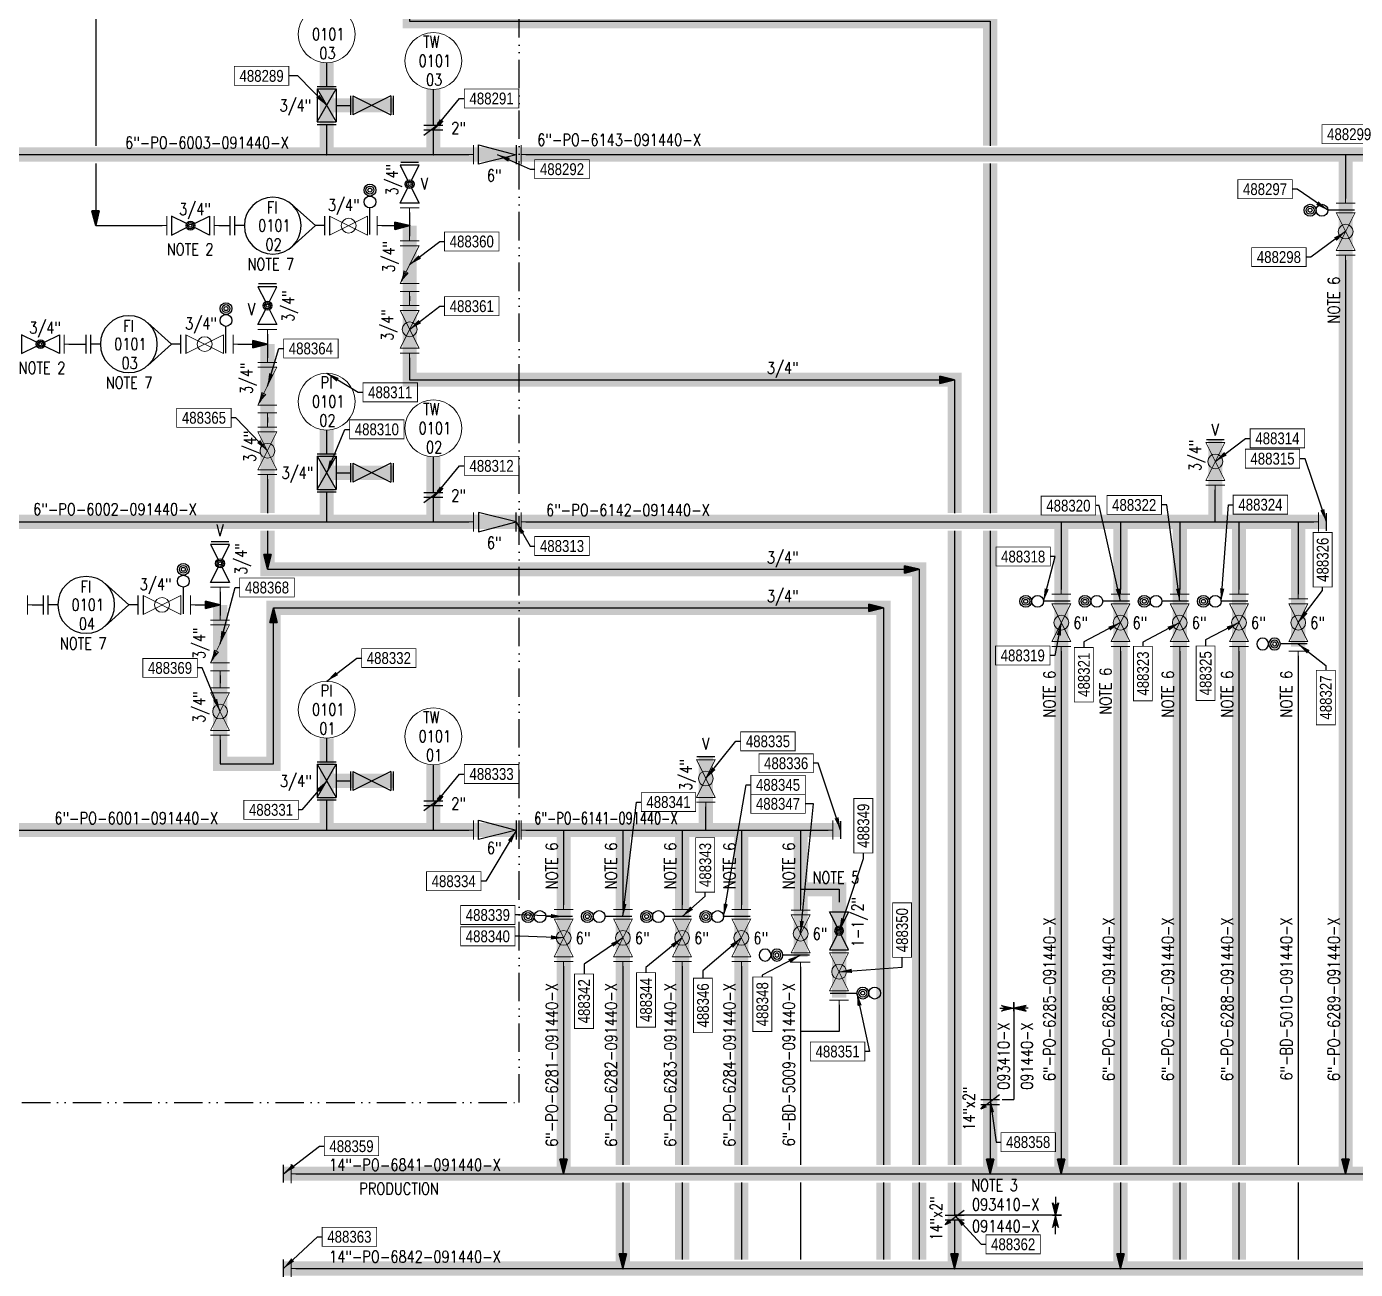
# Model space of a CAD drawing. Header units: millimetres. Extents: x -287 to 5653, y -5 to 599.
# Drawn here: x 185 to 465.4, y 129.1 to 391.3 of the extents above; entities that cross this region are included whole.
import ezdxf
from ezdxf.enums import TextEntityAlignment as Align

# ---------------------------------------------------------------- set-up
doc = ezdxf.new("R2010")
doc.units = ezdxf.units.MM
doc.header["$LTSCALE"] = 6
doc.linetypes.add('SKIDX2', pattern=[1.75, 1, -0.25, 0, -0.25, 0, -0.25])
for name, color, linetype in [('DIM_TAG', 5, 'CONTINUOUS'), ('INST', 152, 'CONTINUOUS'), ('MAJOR', 42, 'CONTINUOUS'), ('MINOR', 152, 'CONTINUOUS'), ('PID', 82, 'CONTINUOUS'), ('SKID', 6, 'SKIDX2'), ('TEXT', 42, 'CONTINUOUS'), ('TEXT_TAG', 10, 'CONTINUOUS')]:
    doc.layers.add(name, color=color, linetype=linetype)
doc.layers.add('HIGHLITED LINE', color=2, linetype='CONTINUOUS', transparency=0.6)
doc.styles.add('ROMANS', font='ROMANS', dxfattribs={"width": 0.8, "height": 2.5})
doc.styles.get("Standard").update_dxf_attribs({"font": 'txt.shx', "width": 0.8})
doc.styles.add('TAG', font='arial.ttf', dxfattribs={"width": 0.8})
doc.dimstyles.get("Standard").update_dxf_attribs({"dimscale": 15, "dimtxt": 0.18, "dimasz": 0.18, "dimexe": 0.18, "dimexo": 0.0625, "dimgap": 0.09, "dimtad": 0, "dimtih": 1, "dimtoh": 1, "dimdec": 4, "dimzin": 0, "dimdsep": 46, "dimtxsty": 'Standard', "dimcen": 0.09, "dimadec": 0, "dimazin": 0, "dimtfac": 1, "dimtdec": 4, "dimtofl": 0, "dimtmove": 0, "dimatfit": 3, "dimfxl": 1, "dimtolj": 1, "dimtzin": 0, "dimarcsym": 0})
pattern_1 = [(0, (22.7613, 11.805), (0, 3.125), [])]
pattern_2 = [(0, (18.355, 15.47), (0, 3.125), [])]

# ---------------------------------------------------------------- blocks, each defined once
blk = doc.blocks.new('AD_ROTAMETER TYPE FLOW METER', base_point=(0.04, 0))
at = {"layer": 'PID'}
for p, q in [((0.2, 0.179), (0.4, 0)), ((-0.32, 0.08), (-0.32, -0.08)), ((-0.28, 0.08), (-0.28, -0.08)), ((-0.2, 0), (-0.28, 0)), ((0.4, 0), (0.2, -0.179)), ((0.48, 0), (0.4, 0)), ((0.48, 0.08), (0.48, -0.08)), ((0.52, -0.08), (0.52, 0.08))]:
    blk.add_line(p, q, dxfattribs=at)
blk.add_circle((0.04, 0), 0.24, dxfattribs=at)
blk = doc.blocks.new('AD_DISC SINGLE-FUNC FIELD MOUNTE')
at = {"layer": 'INST', "lineweight": 13}
blk.add_circle((0, 0), 0.24, dxfattribs=at)
blk = doc.blocks.new('AD_BALL VALVE')
at = {"layer": 'PID', "lineweight": 13}
for p, q in [((0.16, -0.08), (-0.16, 0.08)), ((-0.16, -0.08), (0.16, 0.08)), ((-0.159, 0.08), (-0.159, -0.08)), ((0.16, 0.08), (0.16, -0.08))]:
    blk.add_line(p, q, dxfattribs=at)
blk.add_circle((0, 0), 0.0625, dxfattribs=at)
blk = doc.blocks.new('AD_WAFER CHECK VALVE')
at = {"layer": 'PID'}
for p, q in [((-0.16, -0.08), (-0.16, 0.083)), ((-0.16, 0.083), (0.16, -0.002)), ((0.16, 0.08), (0.16, -0.08)), ((0.16, -0.002), (-0.16, -0.08))]:
    blk.add_line(p, q, dxfattribs=at)
blk = doc.blocks.new('FLANGE BLIND WITHOUT TAP', base_point=(0.012, 0))
at = {"layer": 'PID'}
blk.add_line((0.025, -0.075), (0.025, 0.075), dxfattribs=at)
blk = doc.blocks.new('AD_FLANGE WITH IMPLIED GASKET')
at = {"layer": 'PID', "lineweight": 13}
for p, q in [((0, 0), (-0.04, 0)), ((0, -0.08), (0, 0.08))]:
    blk.add_line(p, q, dxfattribs=at)
blk = doc.blocks.new('FLANGE BLIND', base_point=(0.012, 0))
at = {"layer": 'PID', "lineweight": 13}
blk.add_line((0.025, -0.075), (0.025, 0.075), dxfattribs=at)
blk = doc.blocks.new('AD_DBB VLAVE')
at = {"layer": 'PID'}
for p, q in [((-0.08, 0.16), (0.08, 0.16)), ((-0.08, 0.14), (0.08, 0.14)), ((-0.08, 0.14), (0.08, -0.14)), ((-0.08, -0.14), (0.08, 0.14)), ((-0.08, -0.14), (-0.08, 0.14)), ((0.08, -0.14), (0.08, 0.14)), ((0.2, -0.08), (0.2, 0.08)), ((0.54, -0.08), (0.22, 0.08)), ((0.22, -0.08), (0.54, 0.08)), ((0.22, -0.08), (0.22, 0.08)), ((0.54, -0.08), (0.54, 0.08)), ((0.56, -0.08), (0.56, 0.08)), ((0.08, 0), (0.2, 0)), ((-0.08, -0.14), (0.08, -0.14)), ((-0.08, -0.16), (0.08, -0.16))]:
    blk.add_line(p, q, dxfattribs=at)
blk = doc.blocks.new('AD_INSULATING FLANGE', base_point=(0.16, 0))
at = {"layer": 'PID'}
for points in [[(0.24, 0.08), (0.203, 0.05), (0.219, 0.052), (0.221, 0.035)], [(0.203, 0.05), (0.219, 0.052), (0.221, 0.035), (0.24, 0.08)]]:
    blk.add_hatch(color=256, dxfattribs=at).paths.add_polyline_path(points, flags=0)
for p, q in [((0.12, -0.08), (0.24, 0.08)), ((0.16, 0.08), (0.16, -0.08)), ((0.2, 0.08), (0.2, -0.08)), ((0.24, 0.08), (0.203, 0.05)), ((0.203, 0.05), (0.219, 0.052)), ((0.219, 0.052), (0.221, 0.035)), ((0.221, 0.035), (0.24, 0.08))]:
    blk.add_line(p, q, dxfattribs=at)
for points in [[(0.24, 0.08), (0.203, 0.05), (0.219, 0.052), (0.221, 0.035)], [(0.203, 0.05), (0.219, 0.052), (0.221, 0.035), (0.24, 0.08)]]:
    blk.add_lwpolyline(points, close=True, dxfattribs=at)
blk = doc.blocks.new('AD_BLANK OPEN SPECTACLE')
at = {"layer": 'PID'}
blk.add_line((0, -0.075), (0, 0.15), dxfattribs=at)
for centre, radius in [((0, 0.3), 0.05), ((0, 0.2), 0.05), ((0, 0.3), 0.0333), ((0, 0.3), 0.0167)]:
    blk.add_circle(centre, radius, dxfattribs=at)
blk = doc.blocks.new('AD_CHECK VALVE')
at = {"layer": 'PID', "lineweight": 13}
for p, q in [((-0.16, 0.08), (0.16, -0.08)), ((-0.16, -0.08), (-0.16, 0.08)), ((0.16, -0.08), (0.16, 0.08)), ((0.053, -0.048), (0.07, -0.014)), ((0.053, -0.048), (0.083, -0.041)), ((0.105, -0.053), (0.053, -0.048)), ((0.083, -0.041), (0.07, -0.014)), ((0.07, -0.014), (0.105, -0.053))]:
    blk.add_line(p, q, dxfattribs=at)
for centre, start, end in [((-0.003, -0.431), 66.7993, 81.7792), ((0.343, 0.261), 225.0907, 240.0706)]:
    blk.add_arc(centre, 0.387, start, end, dxfattribs=at)
blk = doc.blocks.new('AD_GLOBE VALVE')
at = {"layer": 'PID'}
for p, q in [((-0.034, 0.017), (-0.16, 0.08)), ((-0.16, 0.08), (-0.16, -0.08)), ((0.034, 0.017), (0.16, 0.08)), ((0.16, 0.08), (0.16, -0.08)), ((-0.16, -0.08), (-0.034, -0.017)), ((0.16, -0.08), (0.034, -0.017))]:
    blk.add_line(p, q, dxfattribs=at)
for centre, radius in [((0, 0), 0.0375), ((0, 0), 0.0255), ((-0.001, 0), 0.0135)]:
    blk.add_circle(centre, radius, dxfattribs=at)
blk = doc.blocks.new('AD_BLANK CLOSED SPECTACLE')
at = {"layer": 'PID'}
blk.add_line((0, -0.075), (0, 0.15), dxfattribs=at)
for centre, radius in [((0, 0.3), 0.05), ((0, 0.2), 0.05), ((0, 0.2), 0.0333), ((0, 0.2), 0.0167)]:
    blk.add_circle(centre, radius, dxfattribs=at)

msp = doc.modelspace()

# ---------------------------------------------------------------- hatches: boundary and pattern name
at = {"layer": 'PID', "linetype": 'Continuous', "lineweight": 0}
for points in [[(199.61, 349.31), (200.37, 352.41), (198.82, 352.41)], [(265.86, 349.31), (262.75, 350.07), (262.75, 348.52)], [(235.86, 324.31), (232.75, 325.07), (232.75, 323.52)], [(380.86, 316.81), (377.75, 317.57), (377.75, 316.02)], [(235.86, 276.81), (236.62, 279.91), (235.07, 279.91)], [(373.36, 276.81), (370.25, 277.57), (370.25, 276.02)], [(225.86, 269.31), (222.75, 270.07), (222.75, 268.52)], [(365.86, 268.68), (362.75, 269.45), (362.75, 267.89)], [(237.11, 268.68), (236.34, 265.57), (237.89, 265.57)], [(298.36, 149.31), (299.12, 152.41), (297.57, 152.41)], [(388.36, 149.31), (389.12, 152.41), (387.57, 152.41)], [(403.36, 149.31), (404.12, 152.41), (402.57, 152.41)], [(463.36, 149.31), (464.12, 152.41), (462.57, 152.41)], [(310.86, 129.31), (311.62, 132.41), (310.07, 132.41)], [(380.86, 129.31), (381.62, 132.41), (380.07, 132.41)], [(415.86, 129.31), (416.62, 132.41), (415.07, 132.41)]]:
    msp.add_hatch(color=256, dxfattribs=at).paths.add_polyline_path(points)
at = {"layer": 'TEXT'}
for points in [[(390.76, 184.81), (393.36, 184.21), (390.76, 183.61), (391.56, 184.21)], [(395.95, 184.81), (393.36, 184.21), (395.95, 183.61), (395.15, 184.21)], [(402.14, 140.56), (401.54, 143.15), (402.14, 142.35), (402.74, 143.15)], [(402.14, 140.56), (401.54, 137.96), (402.14, 138.76), (402.74, 137.96)]]:
    msp.add_hatch(color=256, dxfattribs=at).paths.add_polyline_path(points)
h = msp.add_hatch(dxfattribs=at)
h.set_pattern_fill('LINE', color=256, scale=25, style=0)
h.set_pattern_definition(pattern_2)
h.paths.add_polyline_path([(393.36, 184.21), (390.76, 184.81), (391.56, 184.21), (390.76, 183.61)])
h = msp.add_hatch(dxfattribs=at)
h.set_pattern_fill('LINE', color=256, scale=25, style=0)
h.set_pattern_definition(pattern_2)
h.paths.add_polyline_path([(395.95, 184.81), (393.36, 184.21), (395.95, 183.61), (395.15, 184.21)])
h = msp.add_hatch(dxfattribs=at)
h.set_pattern_fill('LINE', color=256, scale=25, style=0)
h.set_pattern_definition(pattern_1)
h.paths.add_polyline_path([(402.14, 140.56), (401.54, 143.15), (402.14, 142.35), (402.74, 143.15)])
h = msp.add_hatch(dxfattribs=at)
h.set_pattern_fill('LINE', color=256, scale=25, style=0)
h.set_pattern_definition(pattern_1)
h.paths.add_polyline_path([(402.14, 140.56), (401.54, 137.96), (402.14, 138.76), (402.74, 137.96)])

# ---------------------------------------------------------------- linework, layer by layer
at = {"layer": 'DIM_TAG', "const_width": 0.17}
for points in [[(228.87, 378.9), (228.87, 382.9), (240.37, 382.9), (240.37, 378.9)], [(277.4, 374.13), (277.4, 378.13), (288.9, 378.13), (288.9, 374.13)], [(458.36, 366.6), (458.36, 370.6), (469.86, 370.6), (469.86, 366.6)], [(292.26, 359.22), (292.26, 363.22), (303.76, 363.22), (303.76, 359.22)], [(440.61, 355.01), (440.61, 359.01), (452.11, 359.01), (452.11, 355.01)], [(273.22, 343.97), (273.22, 347.97), (284.72, 347.97), (284.72, 343.97)], [(443.53, 340.68), (443.53, 344.68), (455.03, 344.68), (455.03, 340.68)], [(273.22, 330.32), (273.22, 334.32), (284.72, 334.32), (284.72, 330.32)], [(239.27, 321.4), (239.27, 325.4), (250.77, 325.4), (250.77, 321.4)], [(256.01, 312.15), (256.01, 316.15), (267.51, 316.15), (267.51, 312.15)], [(216.71, 306.78), (216.71, 310.78), (228.21, 310.78), (228.21, 306.78)], [(253.19, 304.34), (253.19, 308.34), (264.69, 308.34), (264.69, 304.34)], [(443.22, 302.44), (443.22, 306.44), (454.72, 306.44), (454.72, 302.44)], [(277.4, 296.63), (277.4, 300.63), (288.9, 300.63), (288.9, 296.63)], [(442.18, 298.15), (442.18, 302.15), (453.68, 302.15), (453.68, 298.15)], [(399.11, 288.25), (399.11, 292.25), (410.61, 292.25), (410.61, 288.25)], [(413, 288.39), (413, 292.39), (424.5, 292.39), (424.5, 288.39)], [(439.64, 288.44), (439.64, 292.44), (451.14, 292.44), (451.14, 288.44)], [(292.26, 279.72), (292.26, 283.72), (303.76, 283.72), (303.76, 279.72)], [(460.51, 273.08), (456.51, 273.08), (456.51, 284.58), (460.51, 284.58)], [(389.57, 277.5), (389.57, 281.5), (401.07, 281.5), (401.07, 277.5)], [(230.01, 270.97), (230.01, 274.97), (241.51, 274.97), (241.51, 270.97)], [(209.55, 254.01), (209.55, 258.01), (221.05, 258.01), (221.05, 254.01)], [(255.72, 256.09), (255.72, 260.09), (267.22, 260.09), (267.22, 256.09)], [(389.48, 256.64), (389.48, 260.64), (400.98, 260.64), (400.98, 256.64)], [(410.13, 248.81), (406.13, 248.81), (406.13, 260.31), (410.13, 260.31)], [(422.59, 249.07), (418.59, 249.07), (418.59, 260.57), (422.59, 260.57)], [(435.81, 249.13), (431.81, 249.13), (431.81, 260.63), (435.81, 260.63)], [(461.19, 244.01), (457.19, 244.01), (457.19, 255.51), (461.19, 255.51)], [(335.72, 238.53), (335.72, 242.53), (347.22, 242.53), (347.22, 238.53)], [(277.4, 231.63), (277.4, 235.63), (288.9, 235.63), (288.9, 231.63)], [(339.56, 233.9), (339.56, 237.9), (351.06, 237.9), (351.06, 233.9)], [(337.84, 229.34), (337.84, 233.34), (349.34, 233.34), (349.34, 229.34)], [(230.86, 224.07), (230.86, 228.07), (242.36, 228.07), (242.36, 224.07)], [(314.73, 225.71), (314.73, 229.71), (326.23, 229.71), (326.23, 225.71)], [(337.84, 225.34), (337.84, 229.34), (349.34, 229.34), (349.34, 225.34)], [(363.6, 216.96), (359.6, 216.96), (359.6, 228.46), (363.6, 228.46)], [(330.23, 208.69), (326.23, 208.69), (326.23, 220.19), (330.23, 220.19)], [(269.41, 209.01), (269.41, 213.01), (280.91, 213.01), (280.91, 209.01)], [(276.61, 201.89), (276.61, 205.89), (288.11, 205.89), (288.11, 201.89)], [(371.77, 194.94), (367.77, 194.94), (367.77, 206.44), (371.77, 206.44)], [(276.61, 197.39), (276.61, 201.39), (288.11, 201.39), (288.11, 197.39)], [(304.66, 179.94), (300.66, 179.94), (300.66, 191.44), (304.66, 191.44)], [(317.73, 180.22), (313.73, 180.22), (313.73, 191.72), (317.73, 191.72)], [(342.28, 179.31), (338.28, 179.31), (338.28, 190.81), (342.28, 190.81)], [(329.75, 179.07), (325.75, 179.07), (325.75, 190.57), (329.75, 190.57)], [(350.42, 173.09), (350.42, 177.09), (361.92, 177.09), (361.92, 173.09)], [(247.84, 153.11), (247.84, 157.11), (259.34, 157.11), (259.34, 153.11)], [(390.63, 153.98), (390.63, 157.98), (402.13, 157.98), (402.13, 153.98)], [(247.4, 134.01), (247.4, 138.01), (258.9, 138.01), (258.9, 134.01)], [(387.46, 132.42), (387.46, 136.42), (398.96, 136.42), (398.96, 132.42)]]:
    msp.add_lwpolyline(points, close=True, dxfattribs=at)
at = {"layer": 'HIGHLITED LINE', "const_width": 3}
for points in [[(265.86, 421.58), (265.86, 392.43), (388.36, 392.43), (388.36, 366.18)], [(248.36, 374.68), (248.36, 383.68)], [(270.86, 364.31), (495.86, 364.31), (495.86, 381.7)], [(248.36, 364.31), (270.86, 364.31), (270.86, 378.06)], [(72.86, 364.31), (248.36, 364.31), (248.36, 374.68), (262.36, 374.68)], [(463.36, 364.31), (463.36, 149.31)], [(388.36, 362.44), (388.36, 288.68)], [(265.86, 349.31), (265.86, 316.81), (380.86, 316.81), (380.86, 288.68)], [(235.86, 324.31), (235.86, 288.68)], [(248.36, 297.18), (248.36, 306.18)], [(270.86, 286.81), (435.86, 286.81), (435.86, 304.2)], [(248.36, 286.81), (270.86, 286.81), (270.86, 300.56)], [(72.86, 286.81), (248.36, 286.81), (248.36, 297.18), (262.36, 297.18)], [(235.86, 284.94), (235.86, 276.81), (373.36, 276.81), (373.36, 151.18)], [(380.86, 284.94), (380.86, 151.18)], [(388.36, 284.94), (388.36, 149.31)], [(403.36, 286.81), (403.36, 149.31)], [(415.86, 286.81), (415.86, 151.18)], [(428.36, 286.81), (428.36, 151.18)], [(435.86, 286.81), (459.3, 286.81)], [(440.86, 286.81), (440.86, 151.18)], [(453.36, 286.81), (453.36, 260.47)], [(225.86, 269.31), (225.86, 235.78), (237.11, 235.78), (237.11, 268.68), (365.86, 268.68), (365.86, 151.18)], [(248.36, 232.18), (248.36, 241.18)], [(270.86, 221.81), (328.36, 221.81), (328.36, 237.33)], [(248.36, 221.81), (270.86, 221.81), (270.86, 235.56)], [(72.86, 221.81), (248.36, 221.81), (248.36, 232.18), (262.36, 232.18)], [(298.36, 221.81), (298.36, 149.31)], [(310.86, 221.81), (310.86, 151.18)], [(323.36, 221.81), (323.36, 151.18)], [(328.36, 221.81), (356.8, 221.81)], [(335.86, 221.81), (335.86, 151.18)], [(348.36, 221.81), (348.36, 195.02)], [(348.36, 209.31), (356.48, 209.31), (356.48, 186.43)], [(239.21, 149.31), (644.36, 149.31)], [(310.86, 147.44), (310.86, 129.31)], [(323.36, 147.44), (323.36, 131.18)], [(335.86, 147.44), (335.86, 131.18)], [(365.86, 147.44), (365.86, 131.18)], [(373.36, 147.44), (373.36, 131.18)], [(380.86, 147.44), (380.86, 129.31)], [(415.86, 147.44), (415.86, 129.31)], [(428.36, 147.44), (428.36, 131.18)], [(440.86, 147.44), (440.86, 131.18)], [(239.21, 129.31), (644.36, 129.31)]]:
    msp.add_lwpolyline(points, dxfattribs=at)
at = {"layer": 'INST'}
for points in [[(248.36, 378.68), (248.36, 383.68)], [(270.86, 370.43), (270.86, 378.06)], [(248.36, 301.18), (248.36, 306.18)], [(270.86, 292.93), (270.86, 300.56)], [(248.36, 236.18), (248.36, 241.18)], [(270.86, 227.93), (270.86, 235.56)]]:
    msp.add_lwpolyline(points, dxfattribs=at)
at = {"layer": 'MAJOR'}
for points in [[(143.36, 364.31), (248.36, 364.31)], [(248.36, 364.31), (270.86, 364.31)], [(270.86, 364.31), (278.36, 364.31)], [(290.36, 364.31), (463.36, 364.31)], [(463.36, 364.31), (463.36, 355.06)], [(463.36, 364.31), (475.86, 364.31)], [(463.36, 342.06), (463.36, 149.31)], [(133.36, 286.81), (248.36, 286.81)], [(248.36, 286.81), (270.86, 286.81)], [(270.86, 286.81), (278.36, 286.81)], [(290.36, 286.81), (403.36, 286.81)], [(403.36, 286.81), (403.36, 272.56)], [(403.36, 286.81), (415.86, 286.81)], [(415.86, 286.81), (415.86, 272.56)], [(415.86, 286.81), (428.36, 286.81)], [(428.36, 286.81), (428.36, 272.56)], [(428.36, 286.81), (435.86, 286.81)], [(435.86, 286.81), (440.86, 286.81)], [(440.86, 286.81), (440.86, 272.56)], [(440.86, 286.81), (453.36, 286.81)], [(453.36, 286.81), (456.66, 286.81)], [(453.36, 286.81), (453.36, 271.56)], [(403.36, 259.56), (403.36, 149.31)], [(415.86, 259.56), (415.86, 151.18)], [(428.36, 259.56), (428.36, 151.18)], [(440.86, 259.56), (440.86, 151.18)], [(453.36, 258.56), (453.36, 151.18)], [(125.86, 221.81), (248.36, 221.81)], [(248.36, 221.81), (270.86, 221.81)], [(270.86, 221.81), (278.36, 221.81)], [(290.36, 221.81), (298.36, 221.81)], [(298.36, 221.81), (310.86, 221.81)], [(298.36, 221.81), (298.36, 206.06)], [(310.86, 221.81), (310.86, 206.06)], [(310.86, 221.81), (323.36, 221.81)], [(323.36, 221.81), (323.36, 206.06)], [(323.36, 221.81), (328.36, 221.81)], [(328.36, 221.81), (335.86, 221.81)], [(335.86, 221.81), (335.86, 206.06)], [(335.86, 221.81), (348.36, 221.81)], [(348.36, 221.81), (354.16, 221.81)], [(348.36, 221.81), (348.36, 209.31)], [(348.36, 209.31), (348.36, 205.93)], [(298.36, 193.06), (298.36, 149.31)], [(310.86, 193.06), (310.86, 151.18)], [(323.36, 193.06), (323.36, 151.18)], [(335.86, 193.06), (335.86, 151.18)], [(348.36, 192.93), (348.36, 179.31)], [(348.36, 179.31), (348.36, 151.18)], [(241.86, 149.31), (298.36, 149.31)], [(298.36, 149.31), (388.36, 149.31)], [(388.36, 149.31), (403.36, 149.31)], [(403.36, 149.31), (463.36, 149.31)], [(463.36, 149.31), (523.36, 149.31)], [(310.86, 147.44), (310.86, 129.31)], [(323.36, 147.44), (323.36, 131.18)], [(335.86, 147.44), (335.86, 131.18)], [(348.36, 147.44), (348.36, 131.18)], [(415.86, 147.44), (415.86, 129.31)], [(428.36, 147.44), (428.36, 131.18)], [(440.86, 147.44), (440.86, 131.18)], [(453.36, 147.44), (453.36, 131.18)], [(241.86, 129.31), (310.86, 129.31)], [(310.86, 129.31), (380.86, 129.31)], [(380.86, 129.31), (415.86, 129.31)], [(415.86, 129.31), (475.86, 129.31)]]:
    msp.add_lwpolyline(points, dxfattribs=at)
at = {"layer": 'MINOR'}
for points in [[(199.61, 442.44), (199.61, 366.18)], [(265.86, 396.43), (265.86, 392.43), (388.36, 392.43), (388.36, 366.18)], [(248.36, 364.31), (248.36, 370.68)], [(270.86, 364.31), (270.86, 369.43)], [(199.61, 362.44), (199.61, 349.31), (213.61, 349.31)], [(388.36, 362.44), (388.36, 288.68)], [(265.86, 352.06), (265.86, 349.31)], [(225.61, 349.31), (227.98, 349.31)], [(259.98, 349.31), (265.86, 349.31)], [(265.86, 349.31), (265.86, 347.08)], [(265.86, 334.43), (265.86, 333.43)], [(235.86, 326.43), (235.86, 324.31)], [(193.98, 324.31), (197.61, 324.31)], [(229.61, 324.31), (235.86, 324.31)], [(235.86, 324.31), (235.86, 321.45)], [(265.86, 321.43), (265.86, 316.81), (380.86, 316.81), (380.86, 288.68)], [(235.86, 308.81), (235.86, 307.81)], [(235.86, 295.81), (235.86, 288.68)], [(248.36, 286.81), (248.36, 293.18)], [(270.86, 286.81), (270.86, 291.93)], [(435.86, 286.81), (435.86, 293.56)], [(235.86, 284.94), (235.86, 276.81), (373.36, 276.81), (373.36, 151.18)], [(380.86, 284.94), (380.86, 151.18)], [(388.36, 284.94), (388.36, 164.93)], [(225.86, 272.06), (225.86, 269.31)], [(186.23, 269.31), (188.61, 269.31)], [(220.61, 269.31), (225.86, 269.31)], [(225.86, 269.31), (225.86, 267.08)], [(225.86, 240.81), (225.86, 235.78), (237.11, 235.78), (237.11, 268.68), (365.86, 268.68), (365.86, 151.18)], [(225.86, 254.43), (225.86, 252.81)], [(248.36, 221.81), (248.36, 228.18)], [(270.86, 221.81), (270.86, 226.93)], [(328.36, 221.81), (328.36, 226.68)], [(348.36, 209.31), (356.48, 209.31), (356.48, 206.56)], [(356.48, 184.91), (356.48, 179.31), (348.36, 179.31)], [(388.36, 163.93), (388.36, 149.31)], [(365.86, 147.44), (365.86, 131.18)], [(373.36, 147.44), (373.36, 131.18)], [(380.86, 147.44), (380.86, 140.56)], [(380.86, 139.56), (380.86, 129.31)]]:
    msp.add_lwpolyline(points, dxfattribs=at)
at = {"layer": 'PID', "linetype": 'Continuous', "lineweight": 35}
for p, q in [((198.82, 352.41), (199.61, 349.31)), ((200.37, 352.41), (198.82, 352.41)), ((199.61, 349.31), (200.37, 352.41)), ((262.75, 350.07), (262.75, 348.52)), ((265.86, 349.31), (262.75, 350.07)), ((262.75, 348.52), (265.86, 349.31)), ((232.75, 325.07), (232.75, 323.52)), ((235.86, 324.31), (232.75, 325.07)), ((232.75, 323.52), (235.86, 324.31)), ((377.75, 317.57), (377.75, 316.02)), ((380.86, 316.81), (377.75, 317.57)), ((377.75, 316.02), (380.86, 316.81)), ((235.07, 279.91), (235.86, 276.81)), ((236.62, 279.91), (235.07, 279.91)), ((235.86, 276.81), (236.62, 279.91)), ((370.25, 277.57), (370.25, 276.02)), ((373.36, 276.81), (370.25, 277.57)), ((370.25, 276.02), (373.36, 276.81)), ((222.75, 270.07), (222.75, 268.52)), ((225.86, 269.31), (222.75, 270.07)), ((222.75, 268.52), (225.86, 269.31)), ((362.75, 269.45), (362.75, 267.89)), ((365.86, 268.68), (362.75, 269.45)), ((237.11, 268.68), (236.34, 265.57)), ((237.89, 265.57), (237.11, 268.68)), ((362.75, 267.89), (365.86, 268.68)), ((236.34, 265.57), (237.89, 265.57)), ((297.57, 152.41), (298.36, 149.31)), ((299.12, 152.41), (297.57, 152.41)), ((298.36, 149.31), (299.12, 152.41)), ((387.57, 152.41), (388.36, 149.31)), ((389.12, 152.41), (387.57, 152.41)), ((388.36, 149.31), (389.12, 152.41)), ((402.57, 152.41), (403.36, 149.31)), ((404.12, 152.41), (402.57, 152.41)), ((403.36, 149.31), (404.12, 152.41)), ((462.57, 152.41), (463.36, 149.31)), ((464.12, 152.41), (462.57, 152.41)), ((463.36, 149.31), (464.12, 152.41)), ((310.07, 132.41), (310.86, 129.31)), ((311.62, 132.41), (310.07, 132.41)), ((310.86, 129.31), (311.62, 132.41)), ((380.07, 132.41), (380.86, 129.31)), ((381.62, 132.41), (380.07, 132.41)), ((380.86, 129.31), (381.62, 132.41)), ((415.07, 132.41), (415.86, 129.31)), ((416.62, 132.41), (415.07, 132.41)), ((415.86, 129.31), (416.62, 132.41))]:
    msp.add_line(p, q, dxfattribs=at)
at = {"layer": 'PID', "linetype": 'Continuous', "lineweight": 0}
for points in [[(199.61, 349.31), (200.37, 352.41), (198.82, 352.41)], [(265.86, 349.31), (262.75, 350.07), (262.75, 348.52)], [(235.86, 324.31), (232.75, 325.07), (232.75, 323.52)], [(380.86, 316.81), (377.75, 317.57), (377.75, 316.02)], [(235.86, 276.81), (236.62, 279.91), (235.07, 279.91)], [(373.36, 276.81), (370.25, 277.57), (370.25, 276.02)], [(225.86, 269.31), (222.75, 270.07), (222.75, 268.52)], [(365.86, 268.68), (362.75, 269.45), (362.75, 267.89)], [(237.11, 268.68), (236.34, 265.57), (237.89, 265.57)], [(298.36, 149.31), (299.12, 152.41), (297.57, 152.41)], [(388.36, 149.31), (389.12, 152.41), (387.57, 152.41)], [(403.36, 149.31), (404.12, 152.41), (402.57, 152.41)], [(463.36, 149.31), (464.12, 152.41), (462.57, 152.41)], [(310.86, 129.31), (311.62, 132.41), (310.07, 132.41)], [(380.86, 129.31), (381.62, 132.41), (380.07, 132.41)], [(415.86, 129.31), (416.62, 132.41), (415.07, 132.41)]]:
    msp.add_lwpolyline(points, close=True, dxfattribs=at)
at = {"layer": 'PID', "linetype": 'Continuous', "lineweight": 35}
for p in [(248.36, 364.31), (270.86, 364.31), (265.86, 349.31), (235.86, 324.31), (225.86, 269.31), (298.36, 149.31), (388.36, 149.31), (403.36, 149.31), (463.36, 149.31), (310.86, 129.31), (380.86, 129.31), (415.86, 129.31)]:
    msp.add_point(p, dxfattribs=at)
at = {"layer": 'SKID'}
msp.add_lwpolyline([(173.36, 54.31), (173.36, 164.31), (288.98, 164.31), (288.98, 516.81), (678.36, 516.81), (678.36, 54.31)], close=True, dxfattribs=at)
at = {"layer": 'TEXT'}
for p, q in [((393.36, 183.59), (393.36, 185.47)), ((393.36, 185.46), (393.36, 184.21)), ((390.43, 184.21), (393.36, 184.21)), ((391.56, 184.21), (390.76, 184.81)), ((390.76, 184.81), (393.36, 184.21)), ((390.76, 183.61), (391.56, 184.21)), ((393.36, 184.21), (390.76, 183.61)), ((395.95, 184.81), (393.36, 184.21)), ((393.36, 184.21), (393.36, 164.93)), ((393.36, 184.21), (395.95, 183.61)), ((396.38, 184.21), (393.36, 184.21)), ((395.15, 184.21), (395.95, 184.81)), ((395.95, 183.61), (395.15, 184.21)), ((390.86, 164.93), (393.36, 164.93)), ((401.54, 143.15), (402.14, 142.35)), ((402.14, 140.56), (401.54, 143.15)), ((402.14, 144.41), (402.14, 140.56)), ((402.14, 142.35), (402.74, 143.15)), ((402.74, 143.15), (402.14, 140.56)), ((402.14, 140.56), (383.36, 140.56)), ((401.51, 140.56), (403.39, 140.56)), ((402.14, 140.56), (401.54, 137.96)), ((403.39, 140.56), (402.14, 140.56)), ((402.74, 137.96), (402.14, 140.56)), ((402.14, 136.58), (402.14, 140.56)), ((401.54, 137.96), (402.14, 138.76)), ((402.14, 138.76), (402.74, 137.96))]:
    msp.add_line(p, q, dxfattribs=at)
for points in [[(390.76, 184.81), (393.36, 184.21), (390.76, 183.61), (391.56, 184.21)], [(395.95, 184.81), (393.36, 184.21), (395.95, 183.61), (395.15, 184.21)], [(402.14, 140.56), (401.54, 143.15), (402.14, 142.35), (402.74, 143.15)], [(402.14, 140.56), (401.54, 137.96), (402.14, 138.76), (402.74, 137.96)]]:
    msp.add_lwpolyline(points, close=True, dxfattribs=at)
msp.add_lwpolyline([(401.51, 140.56), (380.86, 140.56)], dxfattribs=at)

# ---------------------------------------------------------------- block references
at = {"layer": 'INST', "linetype": 'Continuous', "xscale": 25, "yscale": 25, "zscale": 25}
for p in [(248.36, 389.68), (270.86, 384.06), (248.36, 312.18), (270.86, 306.56), (248.36, 247.18), (270.86, 241.56)]:
    msp.add_blockref('AD_DISC SINGLE-FUNC FIELD MOUNTE', p, dxfattribs=at)
at = {"layer": 'PID', "linetype": 'Continuous', "yscale": 25, "zscale": 25}
for name, p, xscale, rotation in [('AD_DBB VLAVE', (248.36, 374.68), -25, 180), ('AD_INSULATING FLANGE', (270.86, 369.43), -25, 269.9999999999941), ('AD_FLANGE WITH IMPLIED GASKET', (289.36, 364.31), 25, 180.0000000000119), ('AD_GLOBE VALVE', (265.86, 358.06), 25, 269.9999999999941), ('FLANGE BLIND WITHOUT TAP', (265.86, 362.38), -25, 269.9999999999941), ('AD_ROTAMETER TYPE FLOW METER', (236.98, 349.31), -25, 180), ('AD_BLANK OPEN SPECTACLE', (463.36, 352.56), 25, 90.00000000005944), ('AD_FLANGE WITH IMPLIED GASKET', (463.36, 354.06), 25, 270.0000000000593), ('AD_FLANGE WITH IMPLIED GASKET', (224.61, 349.31), 25, 180.0000000000119), ('AD_FLANGE WITH IMPLIED GASKET', (258.98, 349.31), 25, 180.0000000000119), ('AD_FLANGE WITH IMPLIED GASKET', (265.86, 353.06), -25, 269.9999999999941), ('AD_BALL VALVE', (463.36, 348.06), -25, 90.0000000000059), ('AD_FLANGE WITH IMPLIED GASKET', (265.86, 346.08), 25, 270.0000000000593), ('AD_CHECK VALVE', (265.86, 341.08), 25, 269.9999999999941), ('AD_FLANGE WITH IMPLIED GASKET', (463.36, 343.06), 25, 90.00000000000594), ('FLANGE BLIND WITHOUT TAP', (235.86, 336.75), -25, 269.9999999999941), ('FLANGE BLIND', (265.86, 336.75), -25, 269.9999999999941), ('AD_GLOBE VALVE', (235.86, 332.43), 25, 269.9999999999941), ('AD_FLANGE WITH IMPLIED GASKET', (265.86, 335.43), 25, 90.00000000000594), ('AD_FLANGE WITH IMPLIED GASKET', (265.86, 332.43), -25, 90.0000000000059), ('AD_BALL VALVE', (265.86, 327.43), 25, 269.9999999999941), ('AD_ROTAMETER TYPE FLOW METER', (206.61, 324.31), -25, 180), ('AD_FLANGE WITH IMPLIED GASKET', (192.98, 324.31), 25, 180.0000000000119), ('AD_FLANGE WITH IMPLIED GASKET', (228.61, 324.31), 25, 180.0000000000119), ('AD_FLANGE WITH IMPLIED GASKET', (235.86, 327.43), -25, 269.9999999999941), ('AD_FLANGE WITH IMPLIED GASKET', (235.86, 320.45), 25, 270.0000000000593), ('AD_FLANGE WITH IMPLIED GASKET', (265.86, 322.43), 25, 90.00000000000594), ('AD_CHECK VALVE', (235.86, 315.45), 25, 269.9999999999941), ('FLANGE BLIND', (235.86, 311.13), -25, 269.9999999999941), ('AD_FLANGE WITH IMPLIED GASKET', (235.86, 309.81), 25, 90.00000000000594), ('AD_FLANGE WITH IMPLIED GASKET', (235.86, 306.81), -25, 90.0000000000059), ('AD_BALL VALVE', (235.86, 301.81), 25, 269.9999999999941), ('AD_BALL VALVE', (435.86, 299.56), -25, 90.0000000000059), ('FLANGE BLIND WITHOUT TAP', (435.86, 303.88), -25, 269.9999999999941), ('AD_DBB VLAVE', (248.36, 297.18), -25, 180), ('AD_FLANGE WITH IMPLIED GASKET', (235.86, 296.81), 25, 90.00000000000594), ('AD_FLANGE WITH IMPLIED GASKET', (435.86, 294.56), 25, 90.00000000000594), ('AD_INSULATING FLANGE', (270.86, 291.93), -25, 269.9999999999941), ('AD_WAFER CHECK VALVE', (284.36, 286.81), -25, 180), ('AD_FLANGE WITH IMPLIED GASKET', (289.36, 286.81), 25, 180.0000000000119), ('AD_GLOBE VALVE', (225.86, 278.06), 25, 269.9999999999941), ('FLANGE BLIND WITHOUT TAP', (225.86, 282.38), -25, 269.9999999999941), ('AD_ROTAMETER TYPE FLOW METER', (197.61, 269.31), -25, 180), ('AD_FLANGE WITH IMPLIED GASKET', (225.86, 273.06), -25, 269.9999999999941), ('AD_FLANGE WITH IMPLIED GASKET', (403.36, 271.56), 25, 270.0000000000593), ('AD_FLANGE WITH IMPLIED GASKET', (415.86, 271.56), -25, 90.0000000000059), ('AD_FLANGE WITH IMPLIED GASKET', (428.36, 271.56), -25, 90.00000000005937), ('AD_FLANGE WITH IMPLIED GASKET', (440.86, 271.56), 25, 270.0000000000713), ('AD_FLANGE WITH IMPLIED GASKET', (185.23, 269.31), 25, 180.0000000000119), ('AD_FLANGE WITH IMPLIED GASKET', (219.61, 269.31), 25, 180.0000000000119), ('AD_BLANK OPEN SPECTACLE', (403.36, 270.06), 25, 90.00000000005944), ('AD_BALL VALVE', (403.36, 265.56), -25, 90.0000000000059), ('AD_BLANK OPEN SPECTACLE', (415.86, 270.06), 25, 90.00000000000594), ('AD_BALL VALVE', (415.86, 265.56), 25, 269.9999999999941), ('AD_BLANK OPEN SPECTACLE', (428.36, 270.06), 25, 90.00000000005944), ('AD_BALL VALVE', (428.36, 265.56), -25, 90.0000000000059), ('AD_BLANK OPEN SPECTACLE', (440.86, 270.06), 25, 90.00000000005944), ('AD_BALL VALVE', (440.86, 265.56), -25, 90.0000000000059), ('AD_FLANGE WITH IMPLIED GASKET', (453.36, 270.56), 25, 270.0000000000595), ('AD_BALL VALVE', (453.36, 265.56), -25, 90.0000000000059), ('AD_FLANGE WITH IMPLIED GASKET', (225.86, 266.08), 25, 270.0000000000593), ('AD_CHECK VALVE', (225.86, 261.08), 25, 269.9999999999941), ('AD_BLANK CLOSED SPECTACLE', (453.36, 261.06), -25, 90.0000000000059), ('AD_FLANGE WITH IMPLIED GASKET', (403.36, 260.56), 25, 90.00000000000594), ('AD_FLANGE WITH IMPLIED GASKET', (415.86, 260.56), 25, 90.00000000000594), ('AD_FLANGE WITH IMPLIED GASKET', (428.36, 260.56), 25, 90.00000000000594), ('AD_FLANGE WITH IMPLIED GASKET', (440.86, 260.56), -25, 269.9999999999941), ('AD_FLANGE WITH IMPLIED GASKET', (453.36, 259.56), -25, 269.9999999999941), ('AD_FLANGE WITH IMPLIED GASKET', (225.86, 255.43), 25, 90.00000000000594), ('FLANGE BLIND', (225.86, 256.75), -25, 269.9999999999941), ('AD_FLANGE WITH IMPLIED GASKET', (225.86, 251.81), -25, 90.0000000000059), ('AD_BALL VALVE', (225.86, 246.81), -25, 90.0000000000059), ('AD_FLANGE WITH IMPLIED GASKET', (225.86, 241.81), 25, 90.00000000000594), ('AD_DBB VLAVE', (248.36, 232.18), -25, 180), ('AD_BALL VALVE', (328.36, 232.68), -25, 90.0000000000059), ('FLANGE BLIND WITHOUT TAP', (328.36, 237), -25, 269.9999999999941), ('AD_INSULATING FLANGE', (270.86, 226.93), -25, 269.9999999999941), ('AD_FLANGE WITH IMPLIED GASKET', (328.36, 227.68), 25, 90.00000000000594), ('AD_FLANGE WITH IMPLIED GASKET', (355.16, 221.81), -25, 180), ('FLANGE BLIND WITHOUT TAP', (356.48, 221.81), -25, 180), ('AD_BLANK OPEN SPECTACLE', (298.36, 203.56), 25, 90.00000000005944), ('AD_FLANGE WITH IMPLIED GASKET', (298.36, 205.06), 25, 270.0000000000593), ('AD_BLANK OPEN SPECTACLE', (310.86, 203.56), 25, 90.00000000000594), ('AD_FLANGE WITH IMPLIED GASKET', (310.86, 205.06), -25, 90.0000000000059), ('AD_BLANK OPEN SPECTACLE', (323.36, 203.56), 25, 90.00000000005944), ('AD_FLANGE WITH IMPLIED GASKET', (323.36, 205.06), -25, 90.00000000005937), ('AD_BLANK OPEN SPECTACLE', (335.86, 203.56), 25, 90.00000000005944), ('AD_FLANGE WITH IMPLIED GASKET', (335.86, 205.06), 25, 270.0000000000593), ('AD_FLANGE WITH IMPLIED GASKET', (348.36, 204.93), 25, 270.0000000000595), ('AD_BALL VALVE', (298.36, 199.06), -25, 90.0000000000059), ('AD_BALL VALVE', (310.86, 199.06), 25, 269.9999999999941), ('AD_BALL VALVE', (323.36, 199.06), -25, 90.0000000000059), ('AD_BALL VALVE', (335.86, 199.06), -25, 90.0000000000059), ('AD_BALL VALVE', (348.36, 199.93), -25, 90.0000000000059), ('AD_GLOBE VALVE', (356.48, 200.56), -25, 90.0000000000059), ('AD_BLANK CLOSED SPECTACLE', (348.36, 195.43), -25, 90.0000000000059), ('AD_FLANGE WITH IMPLIED GASKET', (298.36, 194.06), 25, 90.00000000000594), ('AD_FLANGE WITH IMPLIED GASKET', (310.86, 194.06), 25, 90.00000000000594), ('AD_FLANGE WITH IMPLIED GASKET', (323.36, 194.06), 25, 90.00000000000594), ('AD_FLANGE WITH IMPLIED GASKET', (335.86, 194.06), 25, 90.00000000000594), ('AD_FLANGE WITH IMPLIED GASKET', (348.36, 193.93), 25, 90.00000000000594), ('AD_BALL VALVE', (356.48, 191.91), 25, 270.0000000000949), ('FLANGE BLIND', (356.48, 196.23), 25, 270.0000000000593), ('AD_BLANK CLOSED SPECTACLE', (356.48, 187.41), 25, 270.0000000001305), ('AD_FLANGE WITH IMPLIED GASKET', (356.48, 185.91), 25, 90.0000000001423), ('AD_INSULATING FLANGE', (388.36, 164.93), -25, 90.0000000000059), ('FLANGE BLIND WITHOUT TAP', (239.53, 149.31), 25, 180.0000000000119), ('AD_INSULATING FLANGE', (380.86, 140.56), -25, 90.0000000000059), ('FLANGE BLIND WITHOUT TAP', (239.53, 129.31), 25, 180.0000000000119)]:
    msp.add_blockref(name, p, dxfattribs=dict(at, xscale=xscale, rotation=rotation))
for name, p, xscale in [('AD_FLANGE WITH IMPLIED GASKET', (279.36, 364.31), 25), ('AD_WAFER CHECK VALVE', (284.36, 364.31), 25), ('AD_BLANK OPEN SPECTACLE', (257.48, 349.31), 25), ('AD_FLANGE WITH IMPLIED GASKET', (214.61, 349.31), 25), ('AD_GLOBE VALVE', (219.61, 349.31), 25), ('AD_BALL VALVE', (252.98, 349.31), 25), ('AD_BLANK OPEN SPECTACLE', (227.11, 324.31), 25), ('AD_GLOBE VALVE', (187.98, 324.31), 25), ('AD_BALL VALVE', (222.61, 324.31), 25), ('AD_FLANGE WITH IMPLIED GASKET', (279.36, 286.81), 25), ('AD_FLANGE WITH IMPLIED GASKET', (457.66, 286.81), 25), ('FLANGE BLIND WITHOUT TAP', (458.98, 286.81), 25), ('AD_BLANK OPEN SPECTACLE', (218.11, 269.31), 25), ('AD_BALL VALVE', (213.61, 269.31), 25), ('AD_FLANGE WITH IMPLIED GASKET', (279.36, 221.81), 25), ('AD_WAFER CHECK VALVE', (284.36, 221.81), 25), ('AD_FLANGE WITH IMPLIED GASKET', (289.36, 221.81), -25), ('AD_FLANGE WITH IMPLIED GASKET', (240.86, 149.31), -25), ('AD_FLANGE WITH IMPLIED GASKET', (240.86, 129.31), -25)]:
    msp.add_blockref(name, p, dxfattribs=dict(at, xscale=xscale))

# ---------------------------------------------------------------- texts
at = {"layer": 'TEXT', "style": 'ROMANS'}
for s, width, p in [('0101', 0.8, (245.26, 388.47)), ('03 ', 0.8, (246.81, 384.47)), ('TW', 0.8, (268.7, 386.84)), ('0101', 0.8, (267.76, 382.84)), ('03 ', 0.8, (269.31, 378.84)), ('6"-PO-6003-091440-X', 0.8, (205.82, 365.56)), ('6"-PO-6143-091440-X', 0.8, (292.78, 366.18)), ('FI', 0.8, (235.77, 351.89)), ('0101', 0.8, (233.89, 348.09)), ('02 ', 0.8, (235.43, 344.09)), ('FI', 0.8, (205.4, 326.89)), ('0101', 0.8, (203.51, 323.09)), ('03 ', 0.8, (205.06, 319.09)), ('3/4"', 0.8, (341.24, 318.04)), ('PI', 0.8, (247.06, 314.97)), ('0101', 0.8, (245.26, 310.97)), ('TW', 0.8, (268.7, 309.34)), ('02 ', 0.8, (246.81, 306.97)), ('0101', 0.8, (267.76, 305.34)), ('02 ', 0.8, (269.31, 301.34)), ('3/4"', 0.8, (341.24, 278.04)), ('FI', 0.8, (196.4, 271.89)), ('3/4"', 0.8, (341.24, 269.91)), ('0101', 0.8, (194.51, 268.09)), ('04 ', 0.8, (196.06, 264.09)), ('PI', 0.8, (247.06, 249.97)), ('0101', 0.8, (245.26, 245.97)), ('TW', 0.8, (268.7, 244.34)), ('01 ', 0.8, (246.81, 241.97)), ('0101', 0.8, (267.76, 240.34)), ('01 ', 0.8, (269.31, 236.34)), ('6"-PO-6001-091440-X', 0.8, (190.9, 223.06)), ('6"-PO-6141-091440-X', 0.7, (292.15, 223.06)), ('14"-PO-6841-091440-X', 0.8, (248.85, 149.93)), ('PRODUCTION', 0.8, (255.24, 144.9)), ('093410-X', 0.8, (384.52, 141.56)), ('091440-X', 0.8, (384.52, 137)), ('14"-PO-6842-091440-X', 0.8, (248.85, 130.56))]:
    msp.add_text(s, height=2.5, dxfattribs=dict(at, width=width)).set_placement(p)
at = {"layer": 'TEXT', "lineweight": 0, "style": 'ROMANS', "width": 0.8}
for s, p in [('3/4"', (238.4, 373.4)), ('2"', (274.65, 368.65)), ('6"', (282.15, 358.65)), ('3/4"', (217.21, 351.53)), ('3/4"', (248.62, 352.4)), ('3/4"', (185.58, 326.53)), ('3/4"', (218.48, 327.41)), ('3/4"', (238.84, 295.9)), ('2"', (274.65, 291.15)), ('6"', (282.15, 281.15)), ('3/4"', (208.91, 272.4)), ('6"', (405.9, 264.27)), ('6"', (418.4, 264.27)), ('6"', (430.9, 264.27)), ('6"', (443.4, 264.27)), ('6"', (455.9, 264.27)), ('3/4"', (238.5, 230.9)), ('2"', (274.65, 226.15)), ('6"', (282.15, 216.77)), ('6"', (300.9, 197.77)), ('6"', (313.4, 197.77)), ('6"', (325.9, 197.77)), ('6"', (338.4, 197.77)), ('6"', (350.9, 198.65))]:
    msp.add_text(s, height=2.5, dxfattribs=at).set_placement(p)
for s, p in [('3/4"', (263.39, 355.66)), ('3/4"', (262.7, 339.41)), ('3/4"', (241.46, 329.01)), ('3/4"', (262.39, 325.03)), ('3/4"', (232.7, 313.78)), ('3/4"', (233.39, 299.41)), ('3/4"', (432.87, 297.51)), ('3/4"', (231.52, 275.66)), ('3/4"', (222.7, 257.86)), ('3/4"', (222.7, 244.41)), ('3/4"', (325.37, 230.11)), ('1-1/2"', (361.64, 197.09))]:
    msp.add_text(s, height=2.5, rotation=90, dxfattribs=at).set_placement(p)
at = {"layer": 'TEXT', "style": 'ROMANS', "width": 0.8}
for p in [(268.97, 358.16), (232.49, 331.7), (435.84, 306.28), (225.84, 285.03), (328.34, 240.03)]:
    msp.add_text('V', height=2.5, dxfattribs=at).set_placement(p, align=Align.MIDDLE_CENTER)
for s, p in [('NOTE 2', (214.61, 344.31)), ('NOTE 7', (231.64, 341.18)), ('NOTE 2', (183.36, 319.31)), ('NOTE 7', (201.73, 316.18)), ('NOTE 7', (192.05, 261.18)), ('NOTE 5', (350.86, 211.81)), ('NOTE 3', (384.33, 146.91))]:
    msp.add_text(s, height=2.5, dxfattribs=at).set_placement(p, align=Align.MIDDLE_LEFT)
for p in [(460.86, 328.68), (412.73, 246.18), (400.86, 245.56), (425.86, 245.56), (438.36, 245.56), (450.86, 245.56), (295.86, 209.31), (308.36, 209.31), (320.86, 209.31), (333.36, 209.31), (345.86, 209.31)]:
    msp.add_text('NOTE 6', height=2.5, rotation=90, dxfattribs=at).set_placement(p, align=Align.MIDDLE_LEFT)
for s, rotation, p in [('6"-PO-6002-091440-X', 360, (186.41, 288.23)), ('6"-PO-6142-091440-X', 360, (294.65, 288.06)), ('6"-PO-6285-091440-X', 90, (402.11, 168.85)), ('6"-PO-6286-091440-X', 90, (414.61, 168.85)), ('6"-PO-6287-091440-X', 90, (427.11, 168.85)), ('6"-PO-6288-091440-X', 90, (439.61, 168.85)), ('6"-BD-5010-091440-X', 90, (452.11, 168.96)), ('6"-PO-6289-091440-X', 90, (462.11, 168.85)), ('6"-PO-6281-091440-X', 90, (297.11, 154.98)), ('6"-PO-6282-091440-X', 90, (309.61, 154.98)), ('6"-PO-6283-091440-X', 90, (322.11, 154.98)), ('6"-PO-6284-091440-X', 90, (334.61, 154.98)), ('6"-BD-5009-091440-X', 90, (347.11, 155.08)), ('093410-X', 90, (392.44, 167.03)), ('091440-X', 90, (397.37, 167.03))]:
    msp.add_text(s, height=2.5, rotation=rotation, dxfattribs=at).set_placement(p)
for p in [(383.88, 163.04), (376.98, 139.87)]:
    msp.add_text('14"x2"', height=2.5, rotation=90, dxfattribs=at).set_placement(p, align=Align.MIDDLE_CENTER)
at = {"layer": 'TEXT_TAG', "style": 'TAG', "width": 0.8}
for s, p in [('488289', (234.62, 380.9)), ('488291', (283.15, 376.13)), ('488299', (464.11, 368.6)), ('488292', (298.01, 361.22)), ('488297', (446.36, 357.01)), ('488360', (278.97, 345.97)), ('488298', (449.28, 342.68)), ('488361', (278.97, 332.32)), ('488364', (245.02, 323.4)), ('488311', (261.76, 314.15)), ('488365', (222.46, 308.78)), ('488310', (258.94, 306.34)), ('488314', (448.97, 304.44)), ('488315', (447.93, 300.15)), ('488312', (283.15, 298.63)), ('488322', (418.75, 290.39)), ('488324', (445.39, 290.44)), ('488320', (404.86, 290.25)), ('488313', (298.01, 281.72)), ('488318', (395.32, 279.5)), ('488368', (235.76, 272.97)), ('488332', (261.47, 258.09)), ('488319', (395.23, 258.64)), ('488369', (215.3, 256.01)), ('488335', (341.47, 240.53)), ('488336', (345.31, 235.9)), ('488333', (283.15, 233.63)), ('488345', (343.59, 231.34)), ('488331', (236.61, 226.07)), ('488341', (320.48, 227.71)), ('488347', (343.59, 227.34)), ('488334', (275.16, 211.01)), ('488339', (282.36, 203.89)), ('488340', (282.36, 199.39)), ('488351', (356.17, 175.09)), ('488358', (396.38, 155.98)), ('488359', (253.59, 155.11)), ('488363', (253.15, 136.01)), ('488362', (393.21, 134.42))]:
    msp.add_text(s, height=2.5, dxfattribs=at).set_placement(p, align=Align.MIDDLE_CENTER)
for s, p in [('488326', (458.51, 278.83)), ('488321', (408.13, 254.56)), ('488323', (420.59, 254.82)), ('488325', (433.81, 254.88)), ('488327', (459.19, 249.76)), ('488349', (361.6, 222.71)), ('488343', (328.23, 214.44)), ('488350', (369.77, 200.69)), ('488342', (302.66, 185.69)), ('488344', (315.73, 185.97)), ('488346', (327.75, 184.82)), ('488348', (340.28, 185.06))]:
    msp.add_text(s, height=2.5, rotation=90, dxfattribs=at).set_placement(p, align=Align.MIDDLE_CENTER)

# ---------------------------------------------------------------- leaders
at = {"layer": 'DIM_TAG'}
for points in [[(248.36, 374.68), (242.29, 380.9), (240.37, 380.9)], [(270.86, 369.43), (276.4, 376.13), (277.4, 376.13)], [(284.36, 364.31), (291.26, 361.22), (292.26, 361.22)], [(459.61, 352.56), (453.11, 357.01), (452.11, 357.01)], [(463.36, 348.06), (456.03, 342.68), (455.03, 342.68)], [(265.86, 341.08), (272.22, 345.97), (273.22, 345.97)], [(265.86, 327.43), (272.22, 332.32), (273.22, 332.32)], [(235.86, 315.45), (238.27, 323.4), (239.27, 323.4)], [(248.36, 318.2), (255.01, 314.15), (256.01, 314.15)], [(235.86, 301.81), (229.21, 308.78), (228.21, 308.78)], [(248.36, 297.18), (252.19, 306.34), (253.19, 306.34)], [(435.86, 299.56), (442.22, 304.44), (443.22, 304.44)], [(459.3, 286.81), (454.84, 300.15), (453.68, 300.15)], [(270.86, 291.93), (276.4, 298.63), (277.4, 298.63)], [(415.86, 270.06), (411.38, 290.25), (410.61, 290.25)], [(428.36, 270.06), (425.63, 290.39), (424.5, 290.39)], [(437.11, 270.06), (438.64, 290.44), (439.64, 290.44)], [(288.36, 286.81), (291.26, 281.72), (292.26, 281.72)], [(399.61, 270.06), (402.07, 279.5), (401.07, 279.5)], [(225.86, 261.08), (229.01, 272.97), (230.01, 272.97)], [(453.36, 265.56), (458.51, 272.37), (458.51, 273.08)], [(403.36, 265.56), (401.98, 258.64), (400.98, 258.64)], [(415.86, 265.56), (408.13, 261.48), (408.13, 260.31)], [(428.36, 265.56), (420.59, 261.43), (420.59, 260.57)], [(440.86, 265.56), (433.81, 261.93), (433.81, 260.63)], [(453.36, 261.06), (459.19, 256.49), (459.19, 255.51)], [(248.36, 253.2), (254.72, 258.09), (255.72, 258.09)], [(225.86, 246.81), (222.05, 256.01), (221.05, 256.01)], [(328.36, 232.68), (334.72, 240.53), (335.72, 240.53)], [(356.8, 221.81), (352.06, 235.9), (351.06, 235.9)], [(270.86, 226.93), (276.4, 233.63), (277.4, 233.63)], [(248.36, 232.18), (243.12, 226.07), (242.36, 226.07)], [(332.11, 203.56), (336.84, 231.34), (337.84, 231.34)], [(310.86, 203.56), (313.73, 227.71), (314.73, 227.71)], [(348.36, 199.93), (351.05, 227.34), (349.34, 227.34)], [(288.36, 221.74), (281.91, 211.01), (280.91, 211.01)], [(356.48, 200.56), (361.6, 215.81), (361.6, 216.96)], [(323.36, 203.56), (328.2, 207.88), (328.2, 208.69)], [(298.36, 203.56), (289.11, 203.89), (288.11, 203.89)], [(298.36, 199.06), (289.11, 199.39), (288.11, 199.39)], [(310.86, 199.06), (302.66, 193.54), (302.66, 191.44)], [(323.36, 199.06), (315.73, 192.79), (315.73, 191.72)], [(335.86, 199.06), (327.75, 192.09), (327.75, 190.57)], [(348.36, 195.43), (340.28, 191.16), (340.28, 190.81)], [(356.48, 191.91), (369.77, 192.86), (369.77, 194.94)], [(360.23, 187.4), (362.92, 175.09), (361.92, 175.09)], [(388.36, 164.93), (389.63, 155.98), (390.63, 155.98)], [(239.21, 149.31), (246.84, 155.11), (247.84, 155.11)], [(380.86, 140.56), (386.46, 134.42), (387.46, 134.42)], [(239.21, 129.31), (246.4, 136.01), (247.4, 136.01)]]:
    msp.add_leader(points, dimstyle='Standard', dxfattribs=at)

doc.saveas('drawing.dxf')
